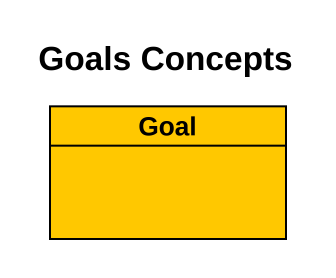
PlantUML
@startuml
title Goals Concepts
hide circle
hide empty members
class Goal #FFC800
@enduml
